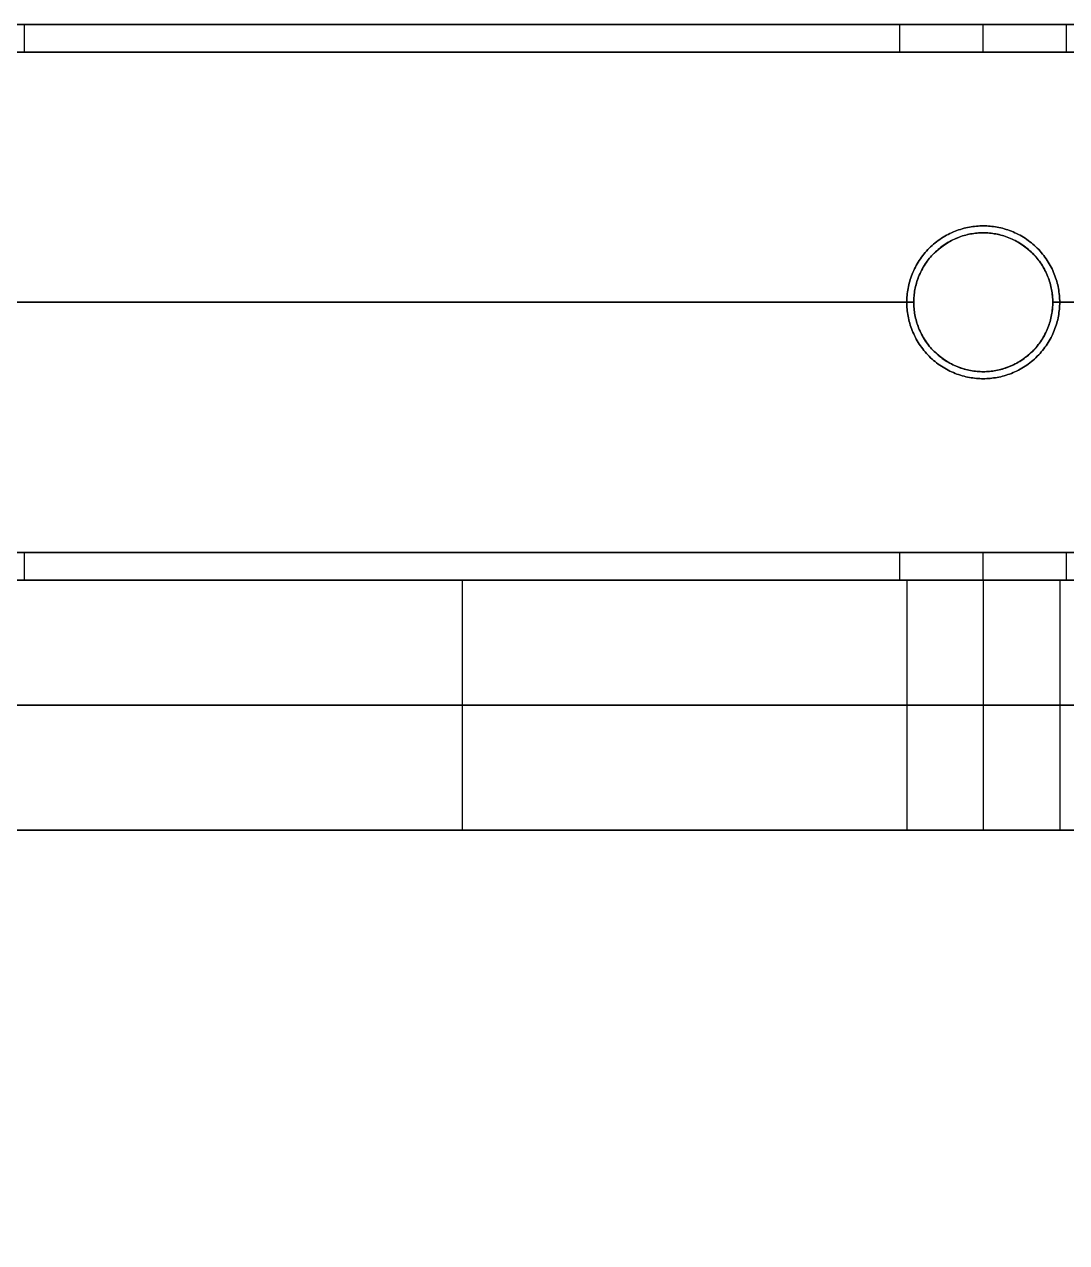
# Model space of a CAD drawing. Header units: millimetres. Extents: x -6529 to 809, y -8611 to 207.
# Drawn here: x 269.5 to 344.5, y -7382.7 to -7295 of the extents above; entities that cross this region are included whole.
import ezdxf

# ---------------------------------------------------------------- set-up
doc = ezdxf.new("R2010")
doc.units = ezdxf.units.MM
doc.header["$MEASUREMENT"] = 0
doc.layers.add('platen', color=7, linetype='Continuous', true_color=0x007f00)
doc.layers.add('staal', color=5, linetype='Continuous', true_color=0x0000ff)

# ---------------------------------------------------------------- blocks, each defined once
blk = doc.blocks.new('plaat base')
at = {"layer": 'platen'}
for p, q in [((58, -600), (1258, -600)), ((58, -600, 18), (1258, -600, 18)), ((845.5, -1232.5), (845.5, -1232.5, 18)), ((840, -1238), (840, -1238, 18)), ((851, -1238), (851, -1238, 18)), ((845.5, -1243.5), (845.5, -1243.5, 18))]:
    blk.add_line(p, q, dxfattribs=at)
for points in [[(958, 0), (808, 0), (658, 0)], [(958, 0, 18), (808, 0, 18), (658, 0, 18)], [(958, 0, 9), (808, 0, 9), (658, 0, 9)], [(808, 0), (808, 0, 9), (808, 0, 18)], [(658, -1258), (808, -1258), (958, -1258)], [(658, -1258, 18), (808, -1258, 18), (958, -1258, 18)], [(658, -1258, 9), (808, -1258, 9), (958, -1258, 9)], [(808, -1258), (808, -1258, 9), (808, -1258, 18)]]:
    blk.add_open_spline(points, degree=2, dxfattribs=at)
for points in [[(845.5, -1243.5), (840, -1243.5), (840, -1238), (840, -1232.5), (845.5, -1232.5), (851, -1232.5), (851, -1238), (851, -1243.5), (845.5, -1243.5)], [(845.5, -1243.5, 18), (840, -1243.5, 18), (840, -1238, 18), (840, -1232.5, 18), (845.5, -1232.5, 18), (851, -1232.5, 18), (851, -1238, 18), (851, -1243.5, 18), (845.5, -1243.5, 18)]]:
    blk.add_rational_spline(points, [1, 0.707106781187, 1, 0.707106781187, 1, 0.707106781187, 1, 0.707106781187, 1], degree=2, knots=[-31.415927, -31.415927, -31.415927, -23.561945, -23.561945, -15.707963, -15.707963, -7.853982, -7.853982, 0, 0, 0], dxfattribs=at)
blk = doc.blocks.new('plaat laag')
at = {"layer": 'platen'}
for p, q in [((-1.537, -464.997, -38), (16.463, -465.057, -38)), ((-1.555, -470.497, -43.5), (16.444, -470.557, -43.5)), ((-1.555, -470.497, -32.5), (16.444, -470.557, -32.5)), ((-1.574, -475.997, -38), (16.426, -476.057, -38))]:
    blk.add_line(p, q, dxfattribs=at)
for points in [[(-0.192, -58, 300), (-2.175, -657.996, 300), (-4.159, -1257.993, 300)], [(17.808, -58.059, 300), (15.825, -658.056, 300), (13.841, -1258.053, 300)], [(-1.184, -357.998, 600), (-1.679, -507.997, 600), (-2.175, -657.996, 600)], [(-2.175, -657.996, -58), (-1.679, -507.997, -58), (-1.184, -357.998, -58)], [(7.816, -358.028, 600), (7.321, -508.027, 600), (6.825, -658.026, 600)], [(6.825, -658.026, -58), (7.321, -508.027, -58), (7.816, -358.028, -58)], [(16.816, -358.058, 600), (16.32, -508.057, 600), (15.825, -658.056, 600)], [(15.825, -658.056, -58), (16.32, -508.057, -58), (16.816, -358.058, -58)], [(-1.679, -507.997, 600), (7.321, -508.027, 600), (16.32, -508.057, 600)], [(-1.679, -507.997, -58), (7.321, -508.027, -58), (16.32, -508.057, -58)]]:
    blk.add_open_spline(points, degree=2, dxfattribs=at)
for points in [[(-1.555, -470.497, -43.5), (-1.574, -475.997, -43.5), (-1.574, -475.997, -38), (-1.574, -475.997, -32.5), (-1.555, -470.497, -32.5), (-1.537, -464.997, -32.5), (-1.537, -464.997, -38), (-1.537, -464.997, -43.5), (-1.555, -470.497, -43.5)], [(16.444, -470.557, -43.5), (16.426, -476.057, -43.5), (16.426, -476.057, -38), (16.426, -476.057, -32.5), (16.444, -470.557, -32.5), (16.463, -465.057, -32.5), (16.463, -465.057, -38), (16.463, -465.057, -43.5), (16.444, -470.557, -43.5)]]:
    blk.add_rational_spline(points, [1, 0.707106781187, 1, 0.707106781187, 1, 0.707106781187, 1, 0.707106781187, 1], degree=2, knots=[-31.415927, -31.415927, -31.415927, -23.561945, -23.561945, -15.707963, -15.707963, -7.853982, -7.853982, 0, 0, 0], dxfattribs=at)
blk = doc.blocks.new('top plaat')
at = {"layer": 'platen'}
for p, q in [((845.5, 25.5), (845.5, 25.5, 18)), ((840, 20), (840, 20, 18)), ((851, 20), (851, 20, 18)), ((845.5, 14.5), (845.5, 14.5, 18))]:
    blk.add_line(p, q, dxfattribs=at)
for points in [[(1276, 40), (967, 40), (658, 40)], [(1276, 40, 18), (967, 40, 18), (658, 40, 18)], [(1276, 40, 9), (967, 40, 9), (658, 40, 9)]]:
    blk.add_open_spline(points, degree=2, dxfattribs=at)
for points, knots in [([(845.5, 25.5), (851, 25.5), (851, 20), (851, 14.5), (845.5, 14.5), (840, 14.5), (840, 20), (840, 25.5), (845.5, 25.5)], [-31.415927, -31.415927, -31.415927, -23.561945, -23.561945, -15.707963, -15.707963, -7.853982, -7.853982, 0, 0, 0]), ([(845.5, 25.5, 18), (851, 25.5, 18), (851, 20, 18), (851, 14.5, 18), (845.5, 14.5, 18), (840, 14.5, 18), (840, 20, 18), (840, 25.5, 18), (845.5, 25.5, 18)], [-31.415927, -31.415927, -31.415927, -23.561945, -23.561945, -15.707963, -15.707963, -7.853982, -7.853982, 0, 0, 0]), ([(845.5, 25.5, 9), (840, 25.5, 9), (840, 20, 9), (840, 14.5, 9), (845.5, 14.5, 9), (851, 14.5, 9), (851, 20, 9), (851, 25.5, 9), (845.5, 25.5, 9)], [0, 0, 0, 7.853982, 7.853982, 15.707963, 15.707963, 23.561945, 23.561945, 31.415927, 31.415927, 31.415927])]:
    blk.add_rational_spline(points, [1, 0.707106781187, 1, 0.707106781187, 1, 0.707106781187, 1, 0.707106781187, 1], degree=2, knots=knots, dxfattribs=at)

msp = doc.modelspace()

# ---------------------------------------------------------------- linework, layer by layer
at = {"layer": 'staal'}
for p, q in [((269.526, -7297.003, 1972), (269.526, -7295.003, 1972)), ((332.526, -7297.003, 1972), (332.526, -7295.003, 1972)), ((332.526, -7297.003, 20), (332.526, -7295.003, 20)), ((332.526, -7297.003, 696), (332.526, -7295.003, 696)), ((338.526, -7297.003, 1978), (338.526, -7295.003, 1978)), ((338.526, -7297.003, 1966), (338.526, -7295.003, 1966)), ((338.526, -7297.003, 26), (338.526, -7295.003, 26)), ((338.526, -7297.003, 14), (338.526, -7295.003, 14)), ((338.526, -7297.003, 702), (338.526, -7295.003, 702)), ((338.526, -7297.003, 690), (338.526, -7295.003, 690)), ((344.526, -7297.003, 20), (344.526, -7295.003, 20)), ((344.526, -7297.003, 696), (344.526, -7295.003, 696)), ((338.526, -7310.003, 1990), (338.526, -7310.003, 1992)), ((338.526, -7310.003, 1952), (338.526, -7310.003, 1954)), ((338.526, -7310.003, 38), (338.526, -7310.003, 40)), ((338.526, -7310.003), (338.526, -7310.003, 2)), ((338.526, -7310.003, 714), (338.526, -7310.003, 716)), ((338.526, -7310.003, 676), (338.526, -7310.003, 678)), ((333.526, -7315.003, 1990), (333.526, -7315.003, 1992)), ((333.526, -7315.003, 1952), (333.526, -7315.003, 1954)), ((333.526, -7315.003, 38), (333.526, -7315.003, 40)), ((333.526, -7315.003), (333.526, -7315.003, 2)), ((333.526, -7315.003, 714), (333.526, -7315.003, 716)), ((333.526, -7315.003, 676), (333.526, -7315.003, 678)), ((343.526, -7315.003, 1990), (343.526, -7315.003, 1992)), ((343.526, -7315.003, 1952), (343.526, -7315.003, 1954)), ((343.526, -7315.003, 38), (343.526, -7315.003, 40)), ((343.526, -7315.003), (343.526, -7315.003, 2)), ((343.526, -7315.003, 714), (343.526, -7315.003, 716)), ((343.526, -7315.003, 676), (343.526, -7315.003, 678)), ((338.526, -7320.003, 1952), (338.526, -7320.003, 1954)), ((338.526, -7320.003, 1990), (338.526, -7320.003, 1992)), ((338.526, -7320.003), (338.526, -7320.003, 2)), ((338.526, -7320.003, 38), (338.526, -7320.003, 40)), ((338.526, -7320.003, 676), (338.526, -7320.003, 678)), ((338.526, -7320.003, 714), (338.526, -7320.003, 716)), ((269.526, -7335.003, 1972), (269.526, -7333.003, 1972)), ((332.526, -7335.003, 1972), (332.526, -7333.003, 1972)), ((332.526, -7335.003, 20), (332.526, -7333.003, 20)), ((332.526, -7335.003, 696), (332.526, -7333.003, 696)), ((338.526, -7335.003, 1978), (338.526, -7333.003, 1978)), ((338.526, -7335.003, 1966), (338.526, -7333.003, 1966)), ((338.526, -7335.003, 26), (338.526, -7333.003, 26)), ((338.526, -7335.003, 14), (338.526, -7333.003, 14)), ((338.526, -7335.003, 702), (338.526, -7333.003, 702)), ((338.526, -7335.003, 690), (338.526, -7333.003, 690)), ((344.526, -7335.003, 1972), (344.526, -7333.003, 1972)), ((344.526, -7335.003, 20), (344.526, -7333.003, 20)), ((344.526, -7335.003, 696), (344.526, -7333.003, 696))]:
    msp.add_line(p, q, dxfattribs=at)
for points in [[(-506.974, -7295.003), (809.026, -7295.003), (809.026, -8611.003), (-506.974, -8611.003)], [(-466.974, -7335.003), (769.026, -7335.003), (769.026, -8571.003), (-466.974, -8571.003)]]:
    msp.add_lwpolyline(points, close=True, dxfattribs=at)
for centre in [(338.526, -7315.003, 1952), (338.526, -7315.003, 1991), (338.526, -7315.003, 1953), (338.526, -7315.003), (338.526, -7315.003, 39), (338.526, -7315.003, 1), (338.526, -7315.003, 676), (338.526, -7315.003, 715), (338.526, -7315.003, 677)]:
    msp.add_circle(centre, 5, dxfattribs=at)
for points in [[(-506.974, -7295.003, 1952), (151.026, -7295.003, 1952), (809.026, -7295.003, 1952)], [(-506.974, -7295.003, 1992), (151.026, -7295.003, 1992), (809.026, -7295.003, 1992)], [(809.026, -7295.003), (151.026, -7295.003), (-506.974, -7295.003)], [(809.026, -7295.003, 40), (151.026, -7295.003, 40), (-506.974, -7295.003, 40)], [(-506.974, -7295.003, 676), (151.026, -7295.003, 676), (809.026, -7295.003, 676)], [(-506.974, -7295.003, 716), (151.026, -7295.003, 716), (809.026, -7295.003, 716)], [(269.526, -7295.003, 1972), (301.026, -7295.003, 1972), (332.526, -7295.003, 1972)], [(332.526, -7295.003, 20), (301.026, -7295.003, 20), (269.526, -7295.003, 20)], [(269.526, -7295.003, 696), (301.026, -7295.003, 696), (332.526, -7295.003, 696)], [(407.526, -7295.003, 20), (376.026, -7295.003, 20), (344.526, -7295.003, 20)], [(344.526, -7295.003, 696), (376.026, -7295.003, 696), (407.526, -7295.003, 696)], [(-504.974, -7297.003, 1990), (151.026, -7297.003, 1990), (807.026, -7297.003, 1990)], [(-504.974, -7297.003, 1954), (151.026, -7297.003, 1954), (807.026, -7297.003, 1954)], [(807.026, -7297.003, 38), (151.026, -7297.003, 38), (-504.974, -7297.003, 38)], [(807.026, -7297.003, 2), (151.026, -7297.003, 2), (-504.974, -7297.003, 2)], [(-504.974, -7297.003, 714), (151.026, -7297.003, 714), (807.026, -7297.003, 714)], [(-504.974, -7297.003, 678), (151.026, -7297.003, 678), (807.026, -7297.003, 678)], [(269.526, -7297.003, 1972), (301.026, -7297.003, 1972), (332.526, -7297.003, 1972)], [(332.526, -7297.003, 20), (301.026, -7297.003, 20), (269.526, -7297.003, 20)], [(269.526, -7297.003, 696), (301.026, -7297.003, 696), (332.526, -7297.003, 696)], [(407.526, -7297.003, 20), (376.026, -7297.003, 20), (344.526, -7297.003, 20)], [(344.526, -7297.003, 696), (376.026, -7297.003, 696), (407.526, -7297.003, 696)], [(268.526, -7315.003, 1992), (301.026, -7315.003, 1992), (333.526, -7315.003, 1992)], [(268.526, -7315.003, 1990), (301.026, -7315.003, 1990), (333.526, -7315.003, 1990)], [(268.526, -7315.003, 1954), (301.026, -7315.003, 1954), (333.526, -7315.003, 1954)], [(268.526, -7315.003, 1952), (301.026, -7315.003, 1952), (333.526, -7315.003, 1952)], [(333.526, -7315.003, 40), (301.026, -7315.003, 40), (268.526, -7315.003, 40)], [(333.526, -7315.003, 38), (301.026, -7315.003, 38), (268.526, -7315.003, 38)], [(333.526, -7315.003, 2), (301.026, -7315.003, 2), (268.526, -7315.003, 2)], [(333.526, -7315.003), (301.026, -7315.003), (268.526, -7315.003)], [(268.526, -7315.003, 716), (301.026, -7315.003, 716), (333.526, -7315.003, 716)], [(268.526, -7315.003, 714), (301.026, -7315.003, 714), (333.526, -7315.003, 714)], [(268.526, -7315.003, 678), (301.026, -7315.003, 678), (333.526, -7315.003, 678)], [(268.526, -7315.003, 676), (301.026, -7315.003, 676), (333.526, -7315.003, 676)], [(343.526, -7315.003, 1992), (376.026, -7315.003, 1992), (408.526, -7315.003, 1992)], [(343.526, -7315.003, 1990), (376.026, -7315.003, 1990), (408.526, -7315.003, 1990)], [(343.526, -7315.003, 1954), (376.026, -7315.003, 1954), (408.526, -7315.003, 1954)], [(343.526, -7315.003, 1952), (376.026, -7315.003, 1952), (408.526, -7315.003, 1952)], [(408.526, -7315.003, 40), (376.026, -7315.003, 40), (343.526, -7315.003, 40)], [(408.526, -7315.003, 38), (376.026, -7315.003, 38), (343.526, -7315.003, 38)], [(408.526, -7315.003, 2), (376.026, -7315.003, 2), (343.526, -7315.003, 2)], [(408.526, -7315.003), (376.026, -7315.003), (343.526, -7315.003)], [(343.526, -7315.003, 716), (376.026, -7315.003, 716), (408.526, -7315.003, 716)], [(343.526, -7315.003, 714), (376.026, -7315.003, 714), (408.526, -7315.003, 714)], [(343.526, -7315.003, 678), (376.026, -7315.003, 678), (408.526, -7315.003, 678)], [(343.526, -7315.003, 676), (376.026, -7315.003, 676), (408.526, -7315.003, 676)], [(-468.974, -7333.003, 1990), (151.026, -7333.003, 1990), (771.026, -7333.003, 1990)], [(-468.974, -7333.003, 1954), (151.026, -7333.003, 1954), (771.026, -7333.003, 1954)], [(771.026, -7333.003, 38), (151.026, -7333.003, 38), (-468.974, -7333.003, 38)], [(771.026, -7333.003, 2), (151.026, -7333.003, 2), (-468.974, -7333.003, 2)], [(-468.974, -7333.003, 714), (151.026, -7333.003, 714), (771.026, -7333.003, 714)], [(-468.974, -7333.003, 678), (151.026, -7333.003, 678), (771.026, -7333.003, 678)], [(269.526, -7333.003, 1972), (301.026, -7333.003, 1972), (332.526, -7333.003, 1972)], [(332.526, -7333.003, 20), (301.026, -7333.003, 20), (269.526, -7333.003, 20)], [(269.526, -7333.003, 696), (301.026, -7333.003, 696), (332.526, -7333.003, 696)], [(344.526, -7333.003, 1972), (376.026, -7333.003, 1972), (407.526, -7333.003, 1972)], [(407.526, -7333.003, 20), (376.026, -7333.003, 20), (344.526, -7333.003, 20)], [(344.526, -7333.003, 696), (376.026, -7333.003, 696), (407.526, -7333.003, 696)], [(-466.974, -7335.003, 1952), (151.026, -7335.003, 1952), (769.026, -7335.003, 1952)], [(-466.974, -7335.003, 1992), (151.026, -7335.003, 1992), (769.026, -7335.003, 1992)], [(769.026, -7335.003), (151.026, -7335.003), (-466.974, -7335.003)], [(769.026, -7335.003, 40), (151.026, -7335.003, 40), (-466.974, -7335.003, 40)], [(-466.974, -7335.003, 676), (151.026, -7335.003, 676), (769.026, -7335.003, 676)], [(-466.974, -7335.003, 716), (151.026, -7335.003, 716), (769.026, -7335.003, 716)], [(269.526, -7335.003, 1972), (301.026, -7335.003, 1972), (332.526, -7335.003, 1972)], [(332.526, -7335.003, 20), (301.026, -7335.003, 20), (269.526, -7335.003, 20)], [(269.526, -7335.003, 696), (301.026, -7335.003, 696), (332.526, -7335.003, 696)], [(344.526, -7335.003, 1972), (376.026, -7335.003, 1972), (407.526, -7335.003, 1972)], [(407.526, -7335.003, 20), (376.026, -7335.003, 20), (344.526, -7335.003, 20)], [(344.526, -7335.003, 696), (376.026, -7335.003, 696), (407.526, -7335.003, 696)]]:
    msp.add_open_spline(points, degree=2, dxfattribs=at)
for points, weights, knots in [([(263.526, -7295.003, 1978), (269.526, -7295.003, 1978), (269.526, -7295.003, 1972), (269.526, -7295.003, 1966), (263.526, -7295.003, 1966), (257.526, -7295.003, 1966), (257.526, -7295.003, 1972), (257.526, -7295.003, 1978), (263.526, -7295.003, 1978)], [1, 0.707106781187, 1, 0.707106781187, 1, 0.707106781187, 1, 0.707106781187, 1], [-31.415927, -31.415927, -31.415927, -23.561945, -23.561945, -15.707963, -15.707963, -7.853982, -7.853982, 0, 0, 0]), ([(263.526, -7295.003, 702), (269.526, -7295.003, 702), (269.526, -7295.003, 696), (269.526, -7295.003, 690), (263.526, -7295.003, 690), (257.526, -7295.003, 690), (257.526, -7295.003, 696), (257.526, -7295.003, 702), (263.526, -7295.003, 702)], [1, 0.707106781187, 1, 0.707106781187, 1, 0.707106781187, 1, 0.707106781187, 1], [-31.415927, -31.415927, -31.415927, -23.561945, -23.561945, -15.707963, -15.707963, -7.853982, -7.853982, 0, 0, 0]), ([(338.526, -7295.003, 1978), (344.526, -7295.003, 1978), (344.526, -7295.003, 1972), (344.526, -7295.003, 1966), (338.526, -7295.003, 1966), (332.526, -7295.003, 1966), (332.526, -7295.003, 1972), (332.526, -7295.003, 1978), (338.526, -7295.003, 1978)], [0.999999860338, 0.707106851018, 1, 0.707106781187, 1, 0.707106781187, 1, 0.707106851018, 0.999999860338], [-31.415927, -31.415927, -31.415927, -23.561946, -23.561946, -15.707963, -15.707963, -7.853981, -7.853981, 0, 0, 0]), ([(338.526, -7295.003, 26), (332.526, -7295.003, 26), (332.526, -7295.003, 20), (332.526, -7295.003, 14), (338.526, -7295.003, 14), (344.526, -7295.003, 14), (344.526, -7295.003, 20), (344.526, -7295.003, 26), (338.526, -7295.003, 26)], [1, 0.707106781187, 1, 0.707106781187, 1, 0.707106781187, 1, 0.707106781187, 1], [-31.415927, -31.415927, -31.415927, -23.561945, -23.561945, -15.707963, -15.707963, -7.853982, -7.853982, 0, 0, 0]), ([(338.526, -7295.003, 702), (344.526, -7295.003, 702), (344.526, -7295.003, 696), (344.526, -7295.003, 690), (338.526, -7295.003, 690), (332.526, -7295.003, 690), (332.526, -7295.003, 696), (332.526, -7295.003, 702), (338.526, -7295.003, 702)], [0.999999860338, 0.707106851018, 1, 0.707106781187, 1, 0.707106781187, 1, 0.707106851018, 0.999999860338], [-31.415927, -31.415927, -31.415927, -23.561946, -23.561946, -15.707963, -15.707963, -7.853981, -7.853981, 0, 0, 0]), ([(263.526, -7297.003, 1978), (257.526, -7297.003, 1978), (257.526, -7297.003, 1972), (257.526, -7297.003, 1966), (263.526, -7297.003, 1966), (269.526, -7297.003, 1966), (269.526, -7297.003, 1972), (269.526, -7297.003, 1978), (263.526, -7297.003, 1978)], [1, 0.707106781187, 1, 0.707106781187, 1, 0.707106781187, 1, 0.707106781187, 1], [0, 0, 0, 7.853982, 7.853982, 15.707963, 15.707963, 23.561945, 23.561945, 31.415927, 31.415927, 31.415927]), ([(338.526, -7297.003, 1978), (332.526, -7297.003, 1978), (332.526, -7297.003, 1972), (332.526, -7297.003, 1966), (338.526, -7297.003, 1966), (344.526, -7297.003, 1966), (344.526, -7297.003, 1972), (344.526, -7297.003, 1978), (338.526, -7297.003, 1978)], [1, 0.707106781187, 1, 0.707106781187, 1, 0.707106781187, 1, 0.707106781187, 1], [0, 0, 0, 7.853982, 7.853982, 15.707963, 15.707963, 23.561945, 23.561945, 31.415927, 31.415927, 31.415927]), ([(338.526, -7297.003, 26), (344.526, -7297.003, 26), (344.526, -7297.003, 20), (344.526, -7297.003, 14), (338.526, -7297.003, 14), (332.526, -7297.003, 14), (332.526, -7297.003, 20), (332.526, -7297.003, 26), (338.526, -7297.003, 26)], [1, 0.707106781187, 1, 0.707106781187, 1, 0.707106781187, 1, 0.707106781187, 1], [0, 0, 0, 7.853982, 7.853982, 15.707963, 15.707963, 23.561945, 23.561945, 31.415927, 31.415927, 31.415927]), ([(338.526, -7297.003, 702), (332.526, -7297.003, 702), (332.526, -7297.003, 696), (332.526, -7297.003, 690), (338.526, -7297.003, 690), (344.526, -7297.003, 690), (344.526, -7297.003, 696), (344.526, -7297.003, 702), (338.526, -7297.003, 702)], [1, 0.707106781187, 1, 0.707106781187, 1, 0.707106781187, 1, 0.707106781187, 1], [0, 0, 0, 7.853982, 7.853982, 15.707963, 15.707963, 23.561945, 23.561945, 31.415927, 31.415927, 31.415927]), ([(338.526, -7320.003, 1992), (343.526, -7320.003, 1992), (343.526, -7315.003, 1992), (343.526, -7310.003, 1992), (338.526, -7310.003, 1992), (333.526, -7310.003, 1992), (333.526, -7315.003, 1992), (333.526, -7320.003, 1992), (338.526, -7320.003, 1992)], [1, 0.707106781187, 1, 0.707106781187, 1, 0.707106781187, 1, 0.707106781187, 1], [-31.415927, -31.415927, -31.415927, -23.561945, -23.561945, -15.707963, -15.707963, -7.853982, -7.853982, 0, 0, 0]), ([(338.526, -7320.003, 1990), (333.526, -7320.003, 1990), (333.526, -7315.003, 1990), (333.526, -7310.003, 1990), (338.526, -7310.003, 1990), (343.526, -7310.003, 1990), (343.526, -7315.003, 1990), (343.526, -7320.003, 1990), (338.526, -7320.003, 1990)], [1, 0.707106781187, 1, 0.707106781187, 1, 0.707106781187, 1, 0.707106781187, 1], [0, 0, 0, 7.853982, 7.853982, 15.707963, 15.707963, 23.561945, 23.561945, 31.415927, 31.415927, 31.415927]), ([(338.526, -7320.003, 1954), (343.526, -7320.003, 1954), (343.526, -7315.003, 1954), (343.526, -7310.003, 1954), (338.526, -7310.003, 1954), (333.526, -7310.003, 1954), (333.526, -7315.003, 1954), (333.526, -7320.003, 1954), (338.526, -7320.003, 1954)], [1, 0.707106781187, 1, 0.707106781187, 1, 0.707106781187, 1, 0.707106781187, 1], [-31.415927, -31.415927, -31.415927, -23.561945, -23.561945, -15.707963, -15.707963, -7.853982, -7.853982, 0, 0, 0]), ([(338.526, -7320.003, 40), (333.526, -7320.003, 40), (333.526, -7315.003, 40), (333.526, -7310.003, 40), (338.526, -7310.003, 40), (343.526, -7310.003, 40), (343.526, -7315.003, 40), (343.526, -7320.003, 40), (338.526, -7320.003, 40)], [1, 0.707106781187, 1, 0.707106781187, 1, 0.707106781187, 1, 0.707106781187, 1], [-31.415927, -31.415927, -31.415927, -23.561945, -23.561945, -15.707963, -15.707963, -7.853982, -7.853982, 0, 0, 0]), ([(338.526, -7320.003, 38), (343.526, -7320.003, 38), (343.526, -7315.003, 38), (343.526, -7310.003, 38), (338.526, -7310.003, 38), (333.526, -7310.003, 38), (333.526, -7315.003, 38), (333.526, -7320.003, 38), (338.526, -7320.003, 38)], [1, 0.707106781187, 1, 0.707106781187, 1, 0.707106781187, 1, 0.707106781187, 1], [0, 0, 0, 7.853982, 7.853982, 15.707963, 15.707963, 23.561945, 23.561945, 31.415927, 31.415927, 31.415927]), ([(338.526, -7320.003, 2), (333.526, -7320.003, 2), (333.526, -7315.003, 2), (333.526, -7310.003, 2), (338.526, -7310.003, 2), (343.526, -7310.003, 2), (343.526, -7315.003, 2), (343.526, -7320.003, 2), (338.526, -7320.003, 2)], [1, 0.707106781187, 1, 0.707106781187, 1, 0.707106781187, 1, 0.707106781187, 1], [-31.415927, -31.415927, -31.415927, -23.561945, -23.561945, -15.707963, -15.707963, -7.853982, -7.853982, 0, 0, 0]), ([(338.526, -7320.003, 716), (343.526, -7320.003, 716), (343.526, -7315.003, 716), (343.526, -7310.003, 716), (338.526, -7310.003, 716), (333.526, -7310.003, 716), (333.526, -7315.003, 716), (333.526, -7320.003, 716), (338.526, -7320.003, 716)], [1, 0.707106781187, 1, 0.707106781187, 1, 0.707106781187, 1, 0.707106781187, 1], [-31.415927, -31.415927, -31.415927, -23.561945, -23.561945, -15.707963, -15.707963, -7.853982, -7.853982, 0, 0, 0]), ([(338.526, -7320.003, 714), (333.526, -7320.003, 714), (333.526, -7315.003, 714), (333.526, -7310.003, 714), (338.526, -7310.003, 714), (343.526, -7310.003, 714), (343.526, -7315.003, 714), (343.526, -7320.003, 714), (338.526, -7320.003, 714)], [1, 0.707106781187, 1, 0.707106781187, 1, 0.707106781187, 1, 0.707106781187, 1], [0, 0, 0, 7.853982, 7.853982, 15.707963, 15.707963, 23.561945, 23.561945, 31.415927, 31.415927, 31.415927]), ([(338.526, -7320.003, 678), (343.526, -7320.003, 678), (343.526, -7315.003, 678), (343.526, -7310.003, 678), (338.526, -7310.003, 678), (333.526, -7310.003, 678), (333.526, -7315.003, 678), (333.526, -7320.003, 678), (338.526, -7320.003, 678)], [1, 0.707106781187, 1, 0.707106781187, 1, 0.707106781187, 1, 0.707106781187, 1], [-31.415927, -31.415927, -31.415927, -23.561945, -23.561945, -15.707963, -15.707963, -7.853982, -7.853982, 0, 0, 0]), ([(263.526, -7333.003, 1978), (269.526, -7333.003, 1978), (269.526, -7333.003, 1972), (269.526, -7333.003, 1966), (263.526, -7333.003, 1966), (257.526, -7333.003, 1966), (257.526, -7333.003, 1972), (257.526, -7333.003, 1978), (263.526, -7333.003, 1978)], [1, 0.707106781187, 1, 0.707106781187, 1, 0.707106781187, 1, 0.707106781187, 1], [-31.415927, -31.415927, -31.415927, -23.561945, -23.561945, -15.707963, -15.707963, -7.853982, -7.853982, 0, 0, 0]), ([(338.526, -7333.003, 1978), (344.526, -7333.003, 1978), (344.526, -7333.003, 1972), (344.526, -7333.003, 1966), (338.526, -7333.003, 1966), (332.526, -7333.003, 1966), (332.526, -7333.003, 1972), (332.526, -7333.003, 1978), (338.526, -7333.003, 1978)], [1, 0.707106781187, 1, 0.707106781187, 1, 0.707106781187, 1, 0.707106781187, 1], [-31.415927, -31.415927, -31.415927, -23.561945, -23.561945, -15.707963, -15.707963, -7.853982, -7.853982, 0, 0, 0]), ([(338.526, -7333.003, 26), (332.526, -7333.003, 26), (332.526, -7333.003, 20), (332.526, -7333.003, 14), (338.526, -7333.003, 14), (344.526, -7333.003, 14), (344.526, -7333.003, 20), (344.526, -7333.003, 26), (338.526, -7333.003, 26)], [0.999999860338, 0.707106851018, 1, 0.707106781187, 1, 0.707106781187, 1, 0.707106851018, 0.999999860338], [-31.415927, -31.415927, -31.415927, -23.561946, -23.561946, -15.707963, -15.707963, -7.853981, -7.853981, 0, 0, 0]), ([(338.526, -7333.003, 702), (344.526, -7333.003, 702), (344.526, -7333.003, 696), (344.526, -7333.003, 690), (338.526, -7333.003, 690), (332.526, -7333.003, 690), (332.526, -7333.003, 696), (332.526, -7333.003, 702), (338.526, -7333.003, 702)], [1, 0.707106781187, 1, 0.707106781187, 1, 0.707106781187, 1, 0.707106781187, 1], [-31.415927, -31.415927, -31.415927, -23.561945, -23.561945, -15.707963, -15.707963, -7.853982, -7.853982, 0, 0, 0]), ([(263.526, -7335.003, 1978), (257.526, -7335.003, 1978), (257.526, -7335.003, 1972), (257.526, -7335.003, 1966), (263.526, -7335.003, 1966), (269.526, -7335.003, 1966), (269.526, -7335.003, 1972), (269.526, -7335.003, 1978), (263.526, -7335.003, 1978)], [0.999999860338, 0.707106851018, 1, 0.707106781187, 1, 0.707106781187, 1, 0.707106851018, 0.999999860338], [0, 0, 0, 7.853981, 7.853981, 15.707963, 15.707963, 23.561946, 23.561946, 31.415927, 31.415927, 31.415927]), ([(338.526, -7335.003, 1978), (332.526, -7335.003, 1978), (332.526, -7335.003, 1972), (332.526, -7335.003, 1966), (338.526, -7335.003, 1966), (344.526, -7335.003, 1966), (344.526, -7335.003, 1972), (344.526, -7335.003, 1978), (338.526, -7335.003, 1978)], [0.999999860338, 0.707106851018, 1, 0.707106781187, 1, 0.707106781187, 1, 0.707106851018, 0.999999860338], [0, 0, 0, 7.853981, 7.853981, 15.707963, 15.707963, 23.561946, 23.561946, 31.415927, 31.415927, 31.415927]), ([(338.526, -7335.003, 26), (344.526, -7335.003, 26), (344.526, -7335.003, 20), (344.526, -7335.003, 14), (338.526, -7335.003, 14), (332.526, -7335.003, 14), (332.526, -7335.003, 20), (332.526, -7335.003, 26), (338.526, -7335.003, 26)], [0.999999860338, 0.707106851018, 1, 0.707106781187, 1, 0.707106781187, 1, 0.707106851018, 0.999999860338], [0, 0, 0, 7.853981, 7.853981, 15.707963, 15.707963, 23.561946, 23.561946, 31.415927, 31.415927, 31.415927]), ([(338.526, -7335.003, 702), (332.526, -7335.003, 702), (332.526, -7335.003, 696), (332.526, -7335.003, 690), (338.526, -7335.003, 690), (344.526, -7335.003, 690), (344.526, -7335.003, 696), (344.526, -7335.003, 702), (338.526, -7335.003, 702)], [0.999999860338, 0.707106851018, 1, 0.707106781187, 1, 0.707106781187, 1, 0.707106851018, 0.999999860338], [0, 0, 0, 7.853981, 7.853981, 15.707963, 15.707963, 23.561946, 23.561946, 31.415927, 31.415927, 31.415927])]:
    msp.add_rational_spline(points, weights, degree=2, knots=knots, dxfattribs=at)

# ---------------------------------------------------------------- block references
at = {"layer": 'platen'}
for name, p in [('top plaat', (-506.974, -7335.003, 1992)), ('plaat base', (-506.974, -7353.003, 40))]:
    msp.add_blockref(name, p, dxfattribs=at)
at = {"layer": 'platen', "rotation": 270.1894193054011}
msp.add_blockref('plaat laag', (809.026, -7335.003, 58), dxfattribs=at)
at = {"layer": 'platen', "extrusion": (0, -1, 0)}
msp.add_blockref('plaat base', (-506.974, 1934, 7335.003), dxfattribs=at)

doc.saveas('drawing.dxf')
